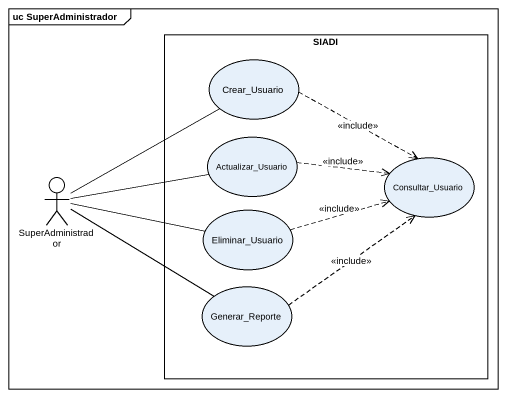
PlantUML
@startuml
mainframe uc SuperAdministrador
rectangle SIADI {
  usecase Crear_Usuario
  usecase Actualizar_Usuario
  usecase Consultar_Usuario
  usecase Eliminar_Usuario
  usecase Generar_Reporte
}
actor SuperAdministrador
Crear_Usuario .right.> Consultar_Usuario : <<include>>
Actualizar_Usuario .right.> Consultar_Usuario : <<include>>
SuperAdministrador -up- Crear_Usuario
SuperAdministrador -right- Actualizar_Usuario
SuperAdministrador -right- Eliminar_Usuario
SuperAdministrador -right- Generar_Reporte
Eliminar_Usuario .right.> Consultar_Usuario : <<include>>
Generar_Reporte .up.> Consultar_Usuario : <<include>>
@enduml
